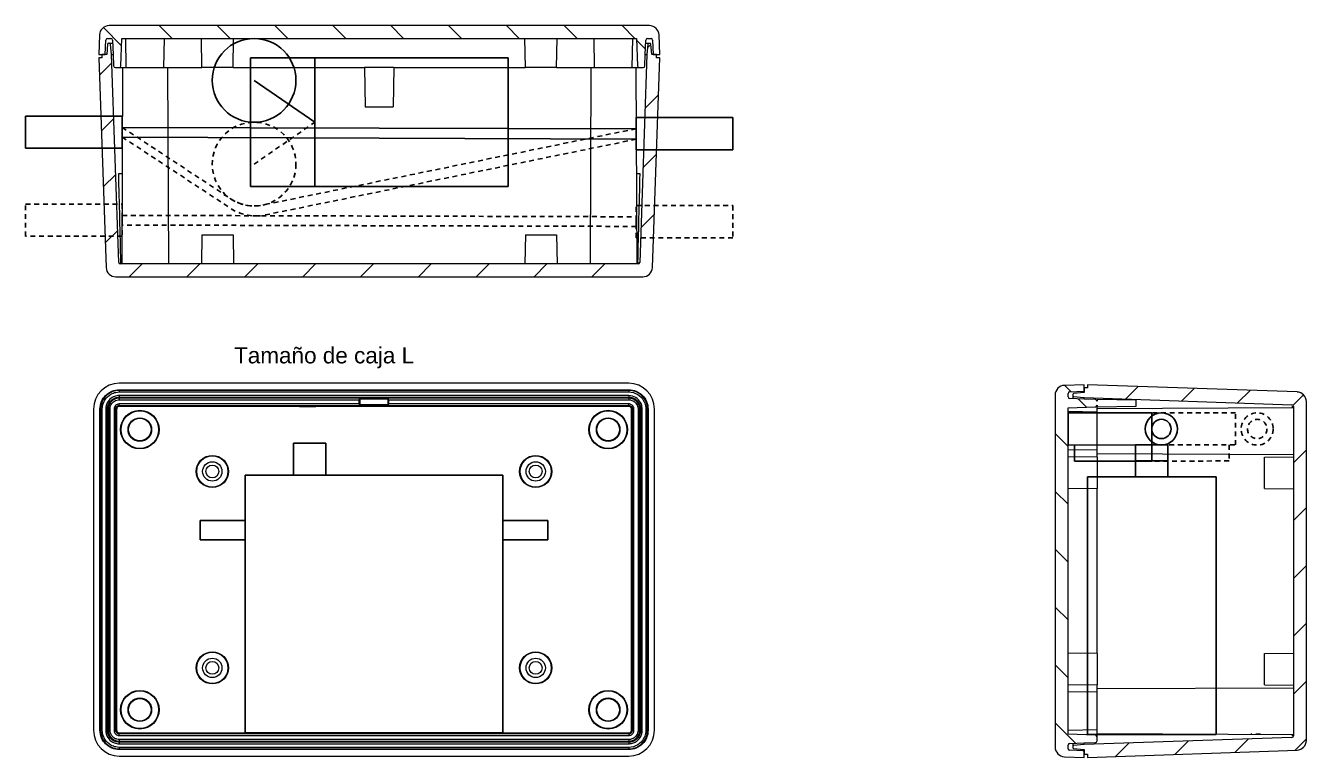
# Model space of a CAD drawing. Header units: millimetres. Extents: x -45 to 154, y -17 to 97.
import ezdxf

# ---------------------------------------------------------------- set-up
doc = ezdxf.new("R2010")
doc.units = ezdxf.units.MM
doc.linetypes.add('JIS_02_0.7', pattern=[1.35, 0.75, -0.6])
for name, color, linetype in [('Cable', 4, 'Continuous'), ('Funda', 2, 'Continuous'), ('Servo', 6, 'Continuous')]:
    doc.layers.add(name, color=color, linetype=linetype)
for name, color, linetype, lineweight in [('Hatch (ANSI)', 7, 'Continuous', 9), ('Visible (ANSI)', 7, 'Continuous', 9), ('Visible Narrow (ANSI)', 7, 'Continuous', 9)]:
    doc.layers.add(name, color=color, linetype=linetype, lineweight=lineweight)
doc.styles.get("Standard").update_dxf_attribs({"font": 'arial.ttf'})

msp = doc.modelspace()

# ---------------------------------------------------------------- hatches: boundary and pattern name
at = {"layer": 'Hatch (ANSI)'}
h = msp.add_hatch(dxfattribs=at)
h.set_pattern_fill('ANSI31', color=256, scale=50.8, angle=90.0002, style=0)
h.set_pattern_definition([(135.0002, (-96.9293, -153.6715), (-4.49011, -4.49014), [])])
edge = h.paths.add_edge_path()
edge.add_ellipse((51.79, 95.48), major_axis=(1.5, 0.05), ratio=1, start_angle=0, end_angle=88)
edge.add_line((51.79, 96.98), (-32.07, 96.98))
edge.add_ellipse((-32.07, 95.48), major_axis=(0, 1.5), ratio=1, start_angle=0, end_angle=88)
edge.add_line((-33.57, 95.54), (-33.68, 92.48))
edge.add_line((-33.68, 92.48), (-33.19, 92.48))
edge.add_line((-33.19, 92.48), (-32.68, 92.48))
edge.add_line((-32.68, 92.48), (-32.58, 94.74))
edge.add_ellipse((-32.33, 94.73), major_axis=(-0.25, 0.011), ratio=1, start_angle=272.5, end_angle=360, ccw=False)
edge.add_line((-32.33, 94.98), (-31.78, 94.98))
edge.add_ellipse((-31.78, 94.73), major_axis=(0, 0.25), ratio=1, start_angle=272.5, end_angle=360, ccw=False)
edge.add_line((-31.53, 94.74), (-31.43, 92.48))
edge.add_line((-31.43, 92.48), (-31.37, 90.72))
edge.add_ellipse((-31.12, 90.73), major_axis=(-0.25, -0.009), ratio=1, start_angle=0, end_angle=88)
edge.add_line((-31.12, 90.48), (-30.49, 90.48))
edge.add_ellipse((-30.49, 90.73), major_axis=(0, -0.25), ratio=1, start_angle=0, end_angle=88)
edge.add_line((-30.24, 90.72), (-30.09, 94.98))
edge.add_line((-30.09, 94.98), (49.81, 94.98))
edge.add_line((49.81, 94.98), (49.96, 90.72))
edge.add_ellipse((50.21, 90.73), major_axis=(-0.25, -0.009), ratio=1, start_angle=0, end_angle=88)
edge.add_line((50.21, 90.48), (50.84, 90.48))
edge.add_ellipse((50.84, 90.73), major_axis=(0, -0.25), ratio=1, start_angle=0, end_angle=88)
edge.add_line((51.09, 90.72), (51.15, 92.48))
edge.add_line((51.15, 92.48), (51.25, 94.74))
edge.add_ellipse((51.5, 94.73), major_axis=(-0.25, 0.011), ratio=1, start_angle=272.5, end_angle=360, ccw=False)
edge.add_line((51.5, 94.98), (52.05, 94.98))
edge.add_ellipse((52.05, 94.73), major_axis=(0, 0.25), ratio=1, start_angle=272.5, end_angle=360, ccw=False)
edge.add_line((52.3, 94.74), (52.4, 92.48))
edge.add_line((52.4, 92.48), (52.92, 92.48))
edge.add_line((52.92, 92.48), (53.4, 92.48))
edge.add_line((53.4, 92.48), (53.29, 95.54))
h = msp.add_hatch(dxfattribs=at)
h.set_pattern_fill('ANSI31', color=256, scale=50.8, style=0)
h.set_pattern_definition([(45, (-96.9293, -153.6715), (-4.49013, 4.49013), [])])
edge = h.paths.add_edge_path()
edge.add_line((52.92, 91.98), (52.92, 92.48))
edge.add_line((52.92, 92.48), (52.4, 92.48))
edge.add_line((52.4, 92.48), (52.16, 92.48))
edge.add_line((52.16, 92.48), (52.02, 94.12))
edge.add_ellipse((51.9, 94.11), major_axis=(0.125, 0.011), ratio=1, start_angle=0, end_angle=85)
edge.add_line((51.9, 94.23), (51.68, 94.23))
edge.add_ellipse((51.68, 94.11), major_axis=(0, 0.125), ratio=1, start_angle=0, end_angle=85)
edge.add_line((51.56, 94.12), (51.41, 92.48))
edge.add_line((51.41, 92.48), (50.29, 60.22))
edge.add_ellipse((50.04, 60.23), major_axis=(0.25, -0.009), ratio=1, start_angle=272, end_angle=360, ccw=False)
edge.add_line((50.04, 59.98), (-30.32, 59.98))
edge.add_ellipse((-30.32, 60.23), major_axis=(0, -0.25), ratio=1, start_angle=272, end_angle=360, ccw=False)
edge.add_line((-30.57, 60.22), (-31.69, 92.48))
edge.add_line((-31.69, 92.48), (-31.84, 94.12))
edge.add_ellipse((-31.96, 94.11), major_axis=(0.125, 0.011), ratio=1, start_angle=0, end_angle=85)
edge.add_line((-31.96, 94.23), (-32.18, 94.23))
edge.add_ellipse((-32.18, 94.11), major_axis=(0, 0.125), ratio=1, start_angle=0, end_angle=85)
edge.add_line((-32.3, 94.12), (-32.44, 92.48))
edge.add_line((-32.44, 92.48), (-32.68, 92.48))
edge.add_line((-32.68, 92.48), (-33.19, 92.48))
edge.add_line((-33.19, 92.48), (-33.19, 91.98))
edge.add_line((-33.19, 91.98), (-33.68, 91.98))
edge.add_line((-33.68, 91.98), (-32.54, 59.43))
edge.add_ellipse((-31.04, 59.48), major_axis=(-1.5, -0.05), ratio=1, start_angle=0, end_angle=88)
edge.add_line((-31.04, 57.98), (50.76, 57.98))
edge.add_ellipse((50.76, 59.48), major_axis=(0, -1.5), ratio=1, start_angle=0, end_angle=88)
edge.add_line((52.26, 59.43), (53.4, 91.98))
edge.add_line((53.4, 91.98), (52.92, 91.98))
h = msp.add_hatch(dxfattribs=at)
h.set_pattern_fill('ANSI31', color=256, scale=50.8, angle=90.0002, style=0)
h.set_pattern_definition([(135.0002, (-151.834, -328.382), (-4.49011, -4.490145), [])])
edge = h.paths.add_edge_path()
edge.add_ellipse((116.28, -15.04), major_axis=(-1.5, 0), ratio=1, start_angle=0, end_angle=88)
edge.add_line((116.23, -16.54), (119.28, -16.65))
edge.add_line((119.28, -16.65), (119.28, -16.17))
edge.add_line((119.28, -16.17), (119.28, -15.65))
edge.add_line((119.28, -15.65), (117.02, -15.55))
edge.add_ellipse((117.03, -15.3), major_axis=(-0.011, -0.25), ratio=1, start_angle=272.5, end_angle=360, ccw=False)
edge.add_line((116.78, -15.3), (116.78, -14.75))
edge.add_ellipse((117.03, -14.75), major_axis=(-0.25, 0), ratio=1, start_angle=272.5, end_angle=360, ccw=False)
edge.add_line((117.02, -14.5), (119.28, -14.4))
edge.add_line((119.28, -14.4), (121.04, -14.34))
edge.add_ellipse((121.03, -14.09), major_axis=(0.009, -0.25), ratio=1, start_angle=0, end_angle=88)
edge.add_line((121.28, -14.09), (121.28, -13.46))
edge.add_ellipse((121.03, -13.46), major_axis=(0.25, 0), ratio=1, start_angle=0, end_angle=88)
edge.add_line((121.04, -13.21), (116.78, -13.06))
edge.add_line((116.78, -13.06), (116.78, 37.64))
edge.add_line((116.78, 37.64), (121.04, 37.79))
edge.add_ellipse((121.03, 38.04), major_axis=(0.009, -0.25), ratio=1, start_angle=0, end_angle=88)
edge.add_line((121.28, 38.04), (121.28, 37.79))
edge.add_line((121.28, 37.79), (127.38, 37.89))
edge.add_line((127.38, 37.89), (127.38, 38.81))
edge.add_line((127.38, 38.81), (121.28, 38.91))
edge.add_line((121.28, 38.91), (121.28, 38.66))
edge.add_ellipse((121.03, 38.66), major_axis=(0.25, 0), ratio=1, start_angle=0, end_angle=88)
edge.add_line((121.04, 38.91), (119.28, 38.97))
edge.add_line((119.28, 38.97), (117.02, 39.07))
edge.add_ellipse((117.03, 39.32), major_axis=(-0.011, -0.25), ratio=1, start_angle=272.5, end_angle=360, ccw=False)
edge.add_line((116.78, 39.32), (116.78, 39.88))
edge.add_ellipse((117.03, 39.88), major_axis=(-0.25, 0), ratio=1, start_angle=272.5, end_angle=360, ccw=False)
edge.add_line((117.02, 40.13), (119.28, 40.22))
edge.add_line((119.28, 40.22), (119.28, 40.74))
edge.add_line((119.28, 40.74), (119.28, 41.22))
edge.add_line((119.28, 41.22), (116.23, 41.12))
edge.add_ellipse((116.28, 39.62), major_axis=(-0.05, 1.5), ratio=1, start_angle=0, end_angle=88)
edge.add_line((114.78, 39.62), (114.78, -15.04))
h = msp.add_hatch(dxfattribs=at)
h.set_pattern_fill('ANSI31', color=256, scale=50.8, style=0)
h.set_pattern_definition([(45, (-151.834, -328.382), (-4.49013, 4.49013), [])])
edge = h.paths.add_edge_path()
edge.add_line((119.78, -16.17), (119.78, -16.65))
edge.add_line((119.78, -16.65), (152.33, -15.51))
edge.add_ellipse((152.28, -14.01), major_axis=(0.05, -1.5), ratio=1, start_angle=0, end_angle=88)
edge.add_line((153.78, -14.01), (153.78, 38.59))
edge.add_ellipse((152.28, 38.59), major_axis=(1.5, 0), ratio=1, start_angle=0, end_angle=88)
edge.add_line((152.33, 40.09), (119.78, 41.22))
edge.add_line((119.78, 41.22), (119.78, 40.74))
edge.add_line((119.78, 40.74), (119.28, 40.74))
edge.add_line((119.28, 40.74), (119.28, 40.22))
edge.add_line((119.28, 40.22), (119.28, 39.99))
edge.add_line((119.28, 39.99), (117.65, 39.85))
edge.add_ellipse((117.66, 39.72), major_axis=(-0.011, 0.125), ratio=1, start_angle=0, end_angle=85)
edge.add_line((117.53, 39.72), (117.53, 39.51))
edge.add_ellipse((117.66, 39.51), major_axis=(-0.125, 0), ratio=1, start_angle=0, end_angle=85)
edge.add_line((117.65, 39.38), (119.28, 39.24))
edge.add_line((119.28, 39.24), (151.54, 38.11))
edge.add_ellipse((151.53, 37.86), major_axis=(0.009, 0.25), ratio=1, start_angle=272, end_angle=360, ccw=False)
edge.add_line((151.78, 37.86), (151.78, -13.29))
edge.add_ellipse((151.53, -13.29), major_axis=(0.25, 0), ratio=1, start_angle=272, end_angle=360, ccw=False)
edge.add_line((151.54, -13.54), (119.28, -14.67))
edge.add_line((119.28, -14.67), (117.65, -14.81))
edge.add_ellipse((117.66, -14.93), major_axis=(-0.011, 0.125), ratio=1, start_angle=0, end_angle=85)
edge.add_line((117.53, -14.93), (117.53, -15.15))
edge.add_ellipse((117.66, -15.15), major_axis=(-0.125, 0), ratio=1, start_angle=0, end_angle=85)
edge.add_line((117.65, -15.27), (119.28, -15.42))
edge.add_line((119.28, -15.42), (119.28, -15.65))
edge.add_line((119.28, -15.65), (119.28, -16.17))
edge.add_line((119.28, -16.17), (119.78, -16.17))

# ---------------------------------------------------------------- linework, layer by layer
for p, q in [((0, 37.85), (-2.5, 37.85)), ((-2.5, -12.85), (0, -12.85))]:
    msp.add_line(p, q)
at = {"layer": 'Cable'}
for p, q in [((-30.03, 81.18), (49.75, 80.97)), ((-30.03, 79.68), (-30.03, 81.18)), ((49.76, 79.34), (-30.03, 79.68)), ((49.75, 80.97), (49.76, 79.34)), ((-30.03, 67.52), (-30.04, 66.02)), ((49.76, 67.3), (49.76, 65.8))]:
    msp.add_line(p, q, dxfattribs=at)
at = {"layer": 'Cable', "linetype": 'JIS_02_0.7'}
for p, q in [((-30.03, 81.18), (-13.15, 70.06)), ((-30.03, 79.68), (-13.15, 68.56)), ((49.75, 80.97), (-8.27, 69.11)), ((49.75, 79.34), (-8.28, 67.49)), ((-30.03, 67.52), (49.76, 67.3)), ((49.76, 65.8), (-30.03, 66.02)), ((146.68, -13.03), (145.18, -13.03))]:
    msp.add_line(p, q, dxfattribs=at)
at = {"layer": 'Cable'}
msp.add_circle((131.28, 34.35), 1.5, dxfattribs=at)
at = {"layer": 'Cable', "linetype": 'JIS_02_0.7'}
msp.add_circle((146.15, 34.35), 1.5, dxfattribs=at)
for centre, radius, start, end in [((-9.57, 75.48), 6.5, 236.6083, 281.5445), ((-9.22, 74.85), 7.42, 238.019, 277.2766)]:
    msp.add_arc(centre, radius, start, end, dxfattribs=at)
at = {"layer": 'Funda'}
for p, q in [((-45.03, 77.93), (-45.03, 82.93)), ((-45.03, 82.93), (-30.03, 82.93)), ((-30.03, 82.93), (-30.03, 77.93)), ((49.76, 77.7), (49.76, 82.7)), ((49.76, 82.7), (64.76, 82.7)), ((64.76, 82.7), (64.76, 77.7)), ((-30.03, 77.93), (-45.03, 77.93)), ((64.76, 77.7), (49.76, 77.7))]:
    msp.add_line(p, q, dxfattribs=at)
at = {"layer": 'Funda', "linetype": 'JIS_02_0.7'}
for p, q in [((-45.03, 64.27), (-45.03, 69.27)), ((-45.03, 69.27), (-30.03, 69.27)), ((-30.03, 69.27), (-30.03, 64.27)), ((49.76, 64.04), (49.76, 69.04)), ((49.76, 69.04), (64.76, 69.04)), ((64.76, 69.04), (64.76, 64.04)), ((-30.03, 64.27), (-45.03, 64.27)), ((64.76, 64.04), (49.76, 64.04))]:
    msp.add_line(p, q, dxfattribs=at)
at = {"layer": 'Funda'}
msp.add_circle((131.28, 34.35), 2.5, dxfattribs=at)
at = {"layer": 'Funda', "linetype": 'JIS_02_0.7'}
msp.add_circle((146.15, 34.35), 2.5, dxfattribs=at)
at = {"layer": 'Servo'}
for p, q in [((-10.14, 71.98), (-10.14, 91.98)), ((-10.14, 91.98), (29.86, 91.98)), ((-0.14, 91.98), (-0.14, 71.98)), ((29.86, 91.98), (29.86, 71.98)), ((-9.57, 88.48), (-0.14, 81.98)), ((9.86, 71.98), (-10.14, 71.98)), ((29.86, 71.98), (9.86, 71.98)), ((116.78, 31.85), (116.78, 36.85)), ((116.78, 36.85), (129.78, 36.85)), ((129.78, 36.85), (129.79, 31.86)), ((129.78, 36.85), (129.79, 31.86)), ((-0.95, 32.15), (-3.45, 32.15)), ((-3.45, 32.15), (-3.45, 27.15)), ((-0.95, 32.15), (1.55, 32.15)), ((1.55, 32.15), (1.55, 27.15)), ((129.79, 31.9), (116.78, 31.85)), ((117.78, 31.85), (117.78, 29.36)), ((132.28, 31.9), (127.28, 31.9)), ((127.28, 31.9), (127.28, 26.9)), ((129.78, 29.4), (129.78, 31.9)), ((129.79, 29.4), (129.79, 31.9)), ((132.28, 31.9), (132.28, 26.9)), ((117.78, 29.36), (129.78, 29.36)), ((127.28, 29.4), (129.78, 29.4)), ((132.29, 29.4), (129.79, 29.4)), ((-10.95, 27.15), (29.05, 27.15)), ((-10.95, 17.15), (-10.95, 27.15)), ((29.05, 17.15), (29.05, 27.15)), ((119.78, 26.9), (119.78, -13.1)), ((119.78, 26.9), (139.78, 26.9)), ((139.78, -13.1), (139.78, 26.9)), ((-17.95, 17.15), (-17.95, 20.15)), ((-17.95, 20.15), (-10.95, 20.15)), ((36.05, 20.15), (29.05, 20.15)), ((36.05, 17.15), (36.05, 20.15)), ((-10.95, 17.15), (-17.95, 17.15)), ((-10.95, -12.85), (-10.95, 17.15)), ((29.05, -12.85), (29.05, 17.15)), ((29.05, 17.15), (36.05, 17.15)), ((-10.95, -12.85), (29.05, -12.85)), ((119.78, -13.1), (139.78, -13.1))]:
    msp.add_line(p, q, dxfattribs=at)
at = {"layer": 'Servo', "linetype": 'JIS_02_0.7'}
for p, q in [((-9.57, 75.48), (-0.14, 81.98)), ((142.78, 36.87), (129.78, 36.85)), ((142.79, 31.87), (142.78, 36.87)), ((129.79, 31.9), (142.79, 31.87)), ((141.79, 31.87), (141.79, 29.38)), ((141.79, 29.38), (129.79, 29.36))]:
    msp.add_line(p, q, dxfattribs=at)
at = {"layer": 'Servo'}
msp.add_circle((-9.57, 88.48), 6.5, dxfattribs=at)
at = {"layer": 'Servo', "linetype": 'JIS_02_0.7'}
msp.add_circle((-9.57, 75.48), 6.5, dxfattribs=at)
at = {"layer": 'Visible (ANSI)'}
for p, q in [((-33.57, 95.54), (-33.68, 92.48)), ((51.79, 96.98), (-32.07, 96.98)), ((53.4, 92.48), (53.29, 95.54)), ((-32.68, 92.48), (-32.58, 94.74)), ((-32.3, 94.12), (-32.44, 92.48)), ((-32.33, 94.98), (-31.78, 94.98)), ((-31.96, 94.23), (-32.18, 94.23)), ((-31.69, 92.48), (-31.84, 94.12)), ((-31.53, 94.74), (-31.43, 92.48)), ((-30.24, 90.72), (-30.09, 94.98)), ((-30.09, 94.98), (49.81, 94.98)), ((-29.41, 90.48), (-29.49, 94.98)), ((-23.57, 90.48), (-23.49, 94.98)), ((-17.66, 90.48), (-17.74, 94.98)), ((-12.82, 90.48), (-12.74, 94.98)), ((32.54, 90.48), (32.46, 94.98)), ((37.38, 90.48), (37.46, 94.98)), ((43.29, 90.48), (43.21, 94.98)), ((49.13, 90.48), (49.21, 94.98)), ((49.81, 94.98), (49.96, 90.72)), ((51.15, 92.48), (51.25, 94.74)), ((51.56, 94.12), (51.41, 92.48)), ((51.5, 94.98), (52.05, 94.98)), ((51.9, 94.23), (51.68, 94.23)), ((52.16, 92.48), (52.02, 94.12)), ((52.3, 94.74), (52.4, 92.48)), ((-33.68, 92.48), (-32.68, 92.48)), ((-33.19, 91.98), (-33.68, 91.98)), ((-33.68, 91.98), (-32.54, 59.43)), ((-32.44, 92.48), (-33.19, 92.48)), ((-33.19, 92.48), (-33.19, 91.98)), ((-30.57, 60.22), (-31.69, 92.48)), ((-31.69, 92.48), (-31.43, 92.48)), ((-31.43, 92.48), (-31.37, 90.72)), ((51.41, 92.48), (50.29, 60.22)), ((51.09, 90.72), (51.15, 92.48)), ((51.15, 92.48), (51.41, 92.48)), ((52.92, 92.48), (52.16, 92.48)), ((52.26, 59.43), (53.4, 91.98)), ((52.4, 92.48), (53.4, 92.48)), ((52.92, 91.98), (52.92, 92.48)), ((53.4, 91.98), (52.92, 91.98)), ((-31.12, 90.48), (-30.49, 90.48)), ((-29.99, 90.48), (-30.12, 59.98)), ((-29.99, 90.48), (-22.99, 90.48)), ((-22.99, 90.48), (-22.86, 59.98)), ((-22.99, 90.48), (-17.66, 90.48)), ((-12.82, 90.48), (-17.66, 90.48)), ((-12.82, 90.48), (7.59, 90.48)), ((12.14, 90.48), (7.59, 90.48)), ((7.59, 90.48), (7.69, 84.38)), ((12.14, 90.48), (12.03, 84.38)), ((12.14, 90.48), (32.54, 90.48)), ((37.38, 90.48), (32.54, 90.48)), ((37.38, 90.48), (42.71, 90.48)), ((42.71, 90.48), (42.58, 59.98)), ((42.71, 90.48), (49.71, 90.48)), ((49.71, 90.48), (49.84, 59.98)), ((50.21, 90.48), (50.84, 90.48)), ((7.69, 84.38), (12.03, 84.38)), ((-30.06, 73.98), (-30.63, 73.98)), ((50.35, 73.98), (49.78, 73.98)), ((-17.66, 64.48), (-17.74, 59.98)), ((-17.66, 64.48), (-12.82, 64.48)), ((-12.82, 64.48), (-12.74, 59.98)), ((32.54, 64.48), (32.46, 59.98)), ((32.54, 64.48), (37.38, 64.48)), ((37.38, 64.48), (37.46, 59.98)), ((50.04, 59.98), (-30.32, 59.98)), ((-31.04, 57.98), (50.76, 57.98)), ((48.59, 41.44), (-30.49, 41.44)), ((-30.49, 40.44), (48.59, 40.44)), ((119.28, 41.22), (116.23, 41.12)), ((116.78, 39.32), (116.78, 39.88)), ((117.02, 40.13), (119.28, 40.22)), ((119.28, 39.99), (117.65, 39.85)), ((119.28, 40.22), (119.28, 41.22)), ((119.78, 40.74), (119.28, 40.74)), ((119.28, 40.74), (119.28, 39.99)), ((152.33, 40.09), (119.78, 41.22)), ((119.78, 41.22), (119.78, 40.74)), ((48.59, 37.85), (-30.49, 37.85)), ((6.77, 39.13), (6.77, 38.88)), ((11.32, 39.13), (6.77, 39.13)), ((6.77, 39.13), (6.88, 39.02)), ((6.77, 38.25), (6.77, 38.88)), ((6.77, 38.25), (6.77, 38)), ((6.77, 38), (6.88, 38.11)), ((6.77, 38), (11.32, 38)), ((6.88, 38.11), (6.88, 39.02)), ((6.88, 39.02), (11.22, 39.02)), ((11.22, 38.11), (6.88, 38.11)), ((11.32, 39.13), (11.22, 39.02)), ((11.22, 39.02), (11.22, 38.11)), ((11.32, 38), (11.22, 38.11)), ((11.32, 38.88), (11.32, 39.13)), ((11.32, 38.88), (11.32, 38.25)), ((11.32, 38), (11.32, 38.25)), ((114.78, 39.62), (114.78, -15.04)), ((116.78, 37.64), (121.04, 37.79)), ((119.28, 38.97), (117.02, 39.07)), ((117.53, 39.72), (117.53, 39.51)), ((117.65, 39.38), (119.28, 39.24)), ((119.28, 39.24), (151.54, 38.11)), ((119.28, 38.97), (119.28, 39.24)), ((121.04, 38.91), (119.28, 38.97)), ((127.38, 38.81), (121.28, 38.91)), ((121.28, 38.91), (121.28, 38.66)), ((121.28, 38.04), (121.28, 37.79)), ((121.28, 37.79), (127.38, 37.89)), ((127.38, 37.89), (127.38, 38.81)), ((151.78, 37.86), (151.78, -13.29)), ((153.78, -14.01), (153.78, 38.59)), ((-34.49, 37.44), (-34.49, -12.44)), ((-33.49, -12.44), (-33.49, 37.44)), ((-30.9, 37.44), (-30.9, -12.44)), ((49, -12.44), (49, 37.44)), ((51.59, 37.44), (51.59, -12.44)), ((52.59, -12.44), (52.59, 37.44)), ((116.78, -13.06), (116.78, 37.64)), ((121.28, 36.96), (116.78, 37.04)), ((121.28, 37.54), (151.78, 37.67)), ((121.28, 30.54), (121.28, 37.54)), ((121.28, 31.12), (116.78, 31.04)), ((121.28, 29.96), (116.78, 30.04)), ((121.28, 30.54), (151.78, 30.4)), ((121.28, 29.96), (121.28, 30.54)), ((121.28, 29.96), (121.28, 25.12)), ((147.28, 29.96), (151.78, 30.04)), ((147.28, 25.12), (147.28, 29.96)), ((121.28, 25.12), (116.78, 25.04)), ((121.28, -0.54), (121.28, 25.12)), ((147.28, 25.12), (151.78, 25.04)), ((121.28, -0.54), (116.78, -0.46)), ((121.28, -0.54), (121.28, -5.38)), ((147.28, -0.54), (151.78, -0.46)), ((147.28, -5.38), (147.28, -0.54)), ((121.28, -5.38), (116.78, -5.46)), ((121.28, -5.96), (121.28, -5.38)), ((121.28, -5.96), (151.78, -5.83)), ((121.28, -12.96), (121.28, -5.96)), ((147.28, -5.38), (151.78, -5.46)), ((121.28, -6.54), (116.78, -6.46)), ((-30.49, -12.85), (48.59, -12.85)), ((121.28, -12.38), (116.78, -12.46)), ((121.04, -13.21), (116.78, -13.06)), ((151.54, -13.54), (119.28, -14.67)), ((121.28, -12.96), (151.78, -13.1)), ((121.28, -14.09), (121.28, -13.46)), ((48.59, -15.44), (-30.49, -15.44)), ((116.78, -15.3), (116.78, -14.75)), ((117.02, -14.5), (119.28, -14.4)), ((119.28, -15.65), (117.02, -15.55)), ((117.53, -14.93), (117.53, -15.15)), ((119.28, -14.67), (117.65, -14.81)), ((117.65, -15.27), (119.28, -15.42)), ((119.28, -14.4), (121.04, -14.34)), ((119.28, -14.67), (119.28, -14.4)), ((119.28, -15.42), (119.28, -16.17)), ((119.28, -16.65), (119.28, -15.65)), ((119.78, -16.65), (152.33, -15.51)), ((-30.49, -16.44), (48.59, -16.44)), ((116.23, -16.54), (119.28, -16.65)), ((119.28, -16.17), (119.78, -16.17)), ((119.78, -16.17), (119.78, -16.65))]:
    msp.add_line(p, q, dxfattribs=at)
for centre, radius in [((-27.3, 34.25), 3), ((-27.3, 34.25), 2.92), ((-27.3, 34.25), 1.83), ((-27.3, 34.25), 1.75), ((45.4, 34.25), 3), ((45.4, 34.25), 2.92), ((45.4, 34.25), 1.83), ((45.4, 34.25), 1.75), ((-16.05, 27.75), 2.5), ((-16.05, 27.75), 2.42), ((34.15, 27.75), 2.5), ((34.15, 27.75), 2.42), ((-16.05, 27.75), 1.5), ((-16.05, 27.75), 1), ((34.15, 27.75), 1.5), ((34.15, 27.75), 1), ((-16.05, -2.75), 2.5), ((-16.05, -2.75), 2.42), ((-16.05, -2.75), 1.5), ((-16.05, -2.75), 1), ((34.15, -2.75), 2.5), ((34.15, -2.75), 2.42), ((34.15, -2.75), 1.5), ((34.15, -2.75), 1), ((-27.3, -9.25), 3), ((-27.3, -9.25), 2.92), ((-27.3, -9.25), 1.83), ((-27.3, -9.25), 1.75), ((45.4, -9.25), 3), ((45.4, -9.25), 2.92), ((45.4, -9.25), 1.83), ((45.4, -9.25), 1.75)]:
    msp.add_circle(centre, radius, dxfattribs=at)
for centre, radius, start, end in [((-32.07, 95.48), 1.5, 90, 178), ((51.79, 95.48), 1.5, 2, 90), ((-32.33, 94.73), 0.25, 90, 177.5), ((-32.18, 94.11), 0.125, 90, 175), ((-31.96, 94.11), 0.125, 5, 90), ((-31.78, 94.73), 0.25, 2.5, 90), ((51.5, 94.73), 0.25, 90, 177.5), ((51.68, 94.11), 0.125, 90, 175), ((51.9, 94.11), 0.125, 5, 90), ((52.05, 94.73), 0.25, 2.5, 90), ((-31.12, 90.73), 0.25, 182, 270), ((-30.49, 90.73), 0.25, 270, 358), ((50.21, 90.73), 0.25, 182, 270), ((50.84, 90.73), 0.25, 270, 358), ((-30.32, 60.23), 0.25, 182, 270), ((50.04, 60.23), 0.25, 270, 358), ((-31.04, 59.48), 1.5, 182, 270), ((50.76, 59.48), 1.5, 270, 358), ((116.28, 39.62), 1.5, 92, 180), ((117.03, 39.88), 0.25, 92.5, 180), ((117.66, 39.72), 0.125, 95, 180), ((152.28, 38.59), 1.5, 0, 88), ((117.03, 39.32), 0.25, 180, 267.5), ((117.66, 39.51), 0.125, 180, 265), ((121.03, 38.66), 0.25, 0, 88), ((121.03, 38.04), 0.25, 272, 0), ((151.53, 37.86), 0.25, 0, 88), ((121.03, -13.46), 0.25, 0, 88), ((151.53, -13.29), 0.25, 272, 0), ((116.28, -15.04), 1.5, 180, 268), ((117.03, -14.75), 0.25, 92.5, 180), ((117.03, -15.3), 0.25, 180, 267.5), ((117.66, -14.93), 0.125, 95, 180), ((117.66, -15.15), 0.125, 180, 265), ((121.03, -14.09), 0.25, 272, 0), ((152.28, -14.01), 1.5, 272, 0)]:
    msp.add_arc(centre, radius, start, end, dxfattribs=at)
for centre, major_axis, ratio, start_param, end_param in [((-29.56, 88.63), (-2.59, 114.58), 0.012351, 1.698683, 1.821053), ((49.28, 88.63), (2.59, 114.58), 0.012351, 4.462133, 4.584503), ((-30.49, 37.44), (-2.83, 2.83), 0.998783, 5.498396, 7.067974), ((48.58, 37.44), (2.83, 2.83), 0.998783, 5.498396, 7.067974), ((-30.49, -12.44), (-2.83, -2.83), 0.998783, 5.498396, 7.067974), ((48.58, -12.44), (2.83, -2.83), 0.998783, 5.498396, 7.067974)]:
    msp.add_ellipse(centre, major_axis=major_axis, ratio=ratio, start_param=start_param, end_param=end_param, dxfattribs=at)
for points, knots in [([(-31.5, 94.23), (-31.56, 94.23), (-31.62, 94.23), (-31.79, 94.23), (-31.87, 94.23), (-31.95, 94.23), (-31.96, 94.23), (-31.96, 94.23)], [0.208626, 0.208626, 0.208626, 0.208626, 0.2390867, 0.2390867, 0.3099272, 0.3099272, 0.3542025, 0.3542025, 0.3542025, 0.3542025]), ([(51.68, 94.23), (51.68, 94.23), (51.67, 94.23), (51.59, 94.23), (51.51, 94.23), (51.34, 94.23), (51.29, 94.23), (51.22, 94.23)], [0, 0, 0, 0, 0.0442753, 0.0442753, 0.1151158, 0.1151158, 0.1455766, 0.1455766, 0.1455766, 0.1455766]), ([(-30.49, 90.48), (-30.49, 90.48), (-30.49, 90.48), (-30.49, 90.48), (-30.49, 90.48), (-30.48, 90.48), (-30.44, 90.48), (-30.41, 90.48), (-30.35, 90.48), (-30.33, 90.48), (-30.29, 90.48), (-30.27, 90.48), (-30.21, 90.48), (-30.17, 90.48), (-30.08, 90.48), (-30.04, 90.48), (-29.99, 90.48)], [-0.00000313, -0.00000313, -0.00000313, -0.00000313, 0, 0, 0, 0.02239353, 0.02239353, 0.04257925, 0.04257925, 0.05519533, 0.05519533, 0.06308037, 0.06308037, 0.07885046, 0.07885046, 0.09448321, 0.09448321, 0.09448321, 0.09448321]), ([(49.71, 90.48), (49.75, 90.48), (49.79, 90.48), (49.94, 90.48), (50.04, 90.48), (50.15, 90.48), (50.18, 90.48), (50.2, 90.48), (50.21, 90.48), (50.21, 90.48)], [0.03164288, 0.03164288, 0.03164288, 0.03164288, 0.04478706, 0.04478706, 0.0851585, 0.0851585, 0.11039065, 0.11039065, 0.12616074, 0.12616074, 0.12616074, 0.12616074]), ([(-30.12, 59.98), (-30.14, 59.99), (-30.16, 59.99), (-30.2, 60.01), (-30.22, 60.03), (-30.25, 60.07), (-30.26, 60.1), (-30.28, 60.16), (-30.29, 60.19), (-30.29, 60.22)], [-0.03670248, -0.03670248, -0.03670248, -0.03670248, -0.02927048, -0.02927048, -0.01920881, -0.01920881, -0.00950064, -0.00950064, 0, 0, 0, 0]), ([(50.01, 60.22), (50.01, 60.19), (50, 60.16), (49.99, 60.11), (49.97, 60.08), (49.94, 60.04), (49.92, 60.02), (49.88, 59.99), (49.86, 59.99), (49.84, 59.98)], [-0.03904626, -0.03904626, -0.03904626, -0.03904626, -0.03001258, -0.03001258, -0.02089807, -0.02089807, -0.01059339, -0.01059339, -0.00228334, -0.00228334, -0.00228334, -0.00228334]), ([(-30.49, 37.85), (-30.53, 37.85), (-30.63, 37.84), (-30.74, 37.77), (-30.82, 37.69), (-30.89, 37.58), (-30.9, 37.48), (-30.9, 37.44)], [-7.067831, -7.067831, -7.067831, -7.067831, -6.783905, -6.283185, -6.283185, -5.782466, -5.498563, -5.498563, -5.498563, -5.498563]), ([(49, 37.44), (49, 37.48), (48.99, 37.58), (48.92, 37.69), (48.84, 37.77), (48.73, 37.84), (48.63, 37.85), (48.59, 37.85)], [-7.067831, -7.067831, -7.067831, -7.067831, -6.783905, -6.283185, -6.283185, -5.782466, -5.498563, -5.498563, -5.498563, -5.498563]), ([(117.53, 39.51), (117.53, 39.51), (117.53, 39.39), (117.53, 39.13), (117.53, 39.09), (117.53, 39.05)], [0, 0, 0, 0, 0.1257419, 0.1257419, 0.1460059, 0.1460059, 0.1460059, 0.1460059]), ([(121.28, 37.54), (121.28, 37.57), (121.28, 37.6), (121.28, 37.67), (121.28, 37.71), (121.28, 37.76), (121.28, 37.77), (121.28, 37.79)], [0.03164288, 0.03164288, 0.03164288, 0.03164288, 0.04257925, 0.04257925, 0.05519533, 0.05519533, 0.06123301, 0.06123301, 0.06123301, 0.06123301]), ([(151.54, 37.84), (151.57, 37.83), (151.6, 37.83), (151.66, 37.81), (151.68, 37.8), (151.73, 37.77), (151.75, 37.75), (151.77, 37.71), (151.78, 37.69), (151.78, 37.67)], [-0.03904626, -0.03904626, -0.03904626, -0.03904626, -0.03001258, -0.03001258, -0.02089807, -0.02089807, -0.01059339, -0.01059339, -0.00228334, -0.00228334, -0.00228334, -0.00228334]), ([(-30.9, -12.44), (-30.9, -12.48), (-30.89, -12.58), (-30.82, -12.69), (-30.74, -12.77), (-30.63, -12.84), (-30.53, -12.85), (-30.49, -12.85)], [-7.067831, -7.067831, -7.067831, -7.067831, -6.783905, -6.283185, -6.283185, -5.782466, -5.498563, -5.498563, -5.498563, -5.498563]), ([(48.59, -12.85), (48.63, -12.85), (48.73, -12.84), (48.84, -12.77), (48.92, -12.69), (48.99, -12.58), (49, -12.48), (49, -12.44)], [-7.067831, -7.067831, -7.067831, -7.067831, -6.783905, -6.283185, -6.283185, -5.782466, -5.498563, -5.498563, -5.498563, -5.498563]), ([(121.28, -13.46), (121.28, -13.46), (121.28, -13.46), (121.28, -13.46), (121.28, -13.46), (121.28, -13.45), (121.28, -13.41), (121.28, -13.38), (121.28, -13.33), (121.28, -13.3), (121.28, -13.26), (121.28, -13.24), (121.28, -13.19), (121.28, -13.15), (121.28, -13.06), (121.28, -13.01), (121.28, -12.96)], [-0.00000313, -0.00000313, -0.00000313, -0.00000313, 0, 0, 0, 0.02239353, 0.02239353, 0.04257925, 0.04257925, 0.05519533, 0.05519533, 0.06308037, 0.06308037, 0.07885046, 0.07885046, 0.09448321, 0.09448321, 0.09448321, 0.09448321]), ([(151.78, -13.1), (151.78, -13.11), (151.77, -13.13), (151.75, -13.17), (151.74, -13.19), (151.69, -13.22), (151.66, -13.24), (151.61, -13.25), (151.58, -13.26), (151.54, -13.26)], [-0.03670248, -0.03670248, -0.03670248, -0.03670248, -0.02927048, -0.02927048, -0.01920881, -0.01920881, -0.00950064, -0.00950064, 0, 0, 0, 0]), ([(117.53, -14.48), (117.53, -14.53), (117.53, -14.58), (117.53, -14.72), (117.53, -14.8), (117.53, -14.9), (117.53, -14.93), (117.53, -14.93)], [0.2081967, 0.2081967, 0.2081967, 0.2081967, 0.2346592, 0.2346592, 0.2913316, 0.2913316, 0.3542025, 0.3542025, 0.3542025, 0.3542025])]:
    msp.add_open_spline(points, degree=3, knots=knots, dxfattribs=at)
for points in [[(-33.49, 37.44), (-33.49, 38.23), (-32.84, 39.79), (-31.28, 40.44), (-30.49, 40.44)], [(48.59, 40.44), (49.38, 40.44), (50.94, 39.79), (51.59, 38.23), (51.59, 37.44)], [(-30.49, -15.44), (-31.28, -15.44), (-32.84, -14.79), (-33.49, -13.23), (-33.49, -12.44)], [(51.59, -12.44), (51.59, -13.23), (50.94, -14.79), (49.38, -15.44), (48.59, -15.44)]]:
    msp.add_open_spline(points, degree=3, dxfattribs=at)
at = {"layer": 'Visible Narrow (ANSI)'}
for p, q in [((-30.49, 40.34), (-30.49, 40.09)), ((48.59, 40.34), (-30.49, 40.34)), ((-30.49, 40.09), (48.59, 40.09)), ((48.59, 40.44), (48.59, 40.34)), ((48.59, 40.34), (48.59, 40.09)), ((-30.49, 39.54), (-30.49, 39.29)), ((48.59, 39.54), (-30.49, 39.54)), ((-30.49, 39.29), (48.59, 39.29)), ((-30.49, 39.19), (-30.49, 39.13)), ((48.59, 39.19), (-30.49, 39.19)), ((-30.49, 39.13), (-30.49, 38.88)), ((6.77, 39.13), (-30.49, 39.13)), ((-30.49, 38.88), (6.77, 38.88)), ((6.77, 38.25), (-30.49, 38.25)), ((-30.49, 38), (6.77, 38)), ((-30.49, 37.94), (-30.49, 38)), ((48.59, 39.13), (11.32, 39.13)), ((11.32, 38.88), (48.59, 38.88)), ((48.59, 38.25), (11.32, 38.25)), ((11.32, 38), (48.59, 38)), ((48.59, 39.54), (48.59, 39.29)), ((48.59, 39.19), (48.59, 39.29)), ((48.59, 39.13), (48.59, 38.88)), ((48.59, 38), (48.59, 38.25)), ((48.59, 37.94), (48.59, 37.85)), ((-33.49, 37.44), (-33.39, 37.44)), ((-33.39, 37.44), (-33.14, 37.44)), ((-33.39, 37.44), (-33.39, -12.44)), ((-33.14, -12.44), (-33.14, 37.44)), ((-32.34, 37.44), (-32.59, 37.44)), ((-32.59, 37.44), (-32.59, -12.44)), ((-32.34, -12.44), (-32.34, 37.44)), ((-32.24, 37.44), (-32.34, 37.44)), ((-32.24, 37.44), (-32.24, -12.44)), ((-32.18, 37.44), (-31.93, 37.44)), ((-32.18, 37.44), (-32.18, -12.44)), ((-31.93, -12.44), (-31.93, 37.44)), ((-31.3, 37.44), (-31.3, -12.44)), ((-31.3, 37.44), (-31.05, 37.44)), ((-31.05, -12.44), (-31.05, 37.44)), ((-30.99, 37.44), (-30.9, 37.44)), ((49.09, 37.44), (49.15, 37.44)), ((49.15, 37.44), (49.15, -12.44)), ((49.4, -12.44), (49.4, 37.44)), ((50.03, 37.44), (50.03, -12.44)), ((50.03, 37.44), (50.28, 37.44)), ((50.28, -12.44), (50.28, 37.44)), ((50.34, 37.44), (50.28, 37.44)), ((50.34, -12.44), (50.34, 37.44)), ((50.69, 37.44), (50.44, 37.44)), ((50.44, 37.44), (50.44, -12.44)), ((50.69, -12.44), (50.69, 37.44)), ((51.24, 37.44), (51.24, -12.44)), ((51.49, 37.44), (51.24, 37.44)), ((51.49, -12.44), (51.49, 37.44)), ((-33.14, -12.44), (-33.39, -12.44)), ((-32.34, -12.44), (-32.59, -12.44)), ((-32.24, -12.44), (-32.18, -12.44)), ((-32.18, -12.44), (-31.93, -12.44)), ((-30.99, -12.44), (-31.05, -12.44)), ((-30.49, -12.94), (-30.49, -12.85)), ((-30.49, -13.25), (-30.49, -13)), ((48.59, -13), (-30.49, -13)), ((-30.49, -13.25), (48.59, -13.25)), ((48.59, -13.88), (-30.49, -13.88)), ((-30.49, -13.88), (-30.49, -14.13)), ((48.59, -12.94), (48.59, -13)), ((48.59, -13.88), (48.59, -14.13)), ((49.09, -12.44), (49, -12.44)), ((49.15, -12.44), (49.4, -12.44)), ((50.03, -12.44), (50.28, -12.44)), ((50.34, -12.44), (50.44, -12.44)), ((50.69, -12.44), (50.44, -12.44)), ((51.24, -12.44), (51.49, -12.44)), ((51.59, -12.44), (51.49, -12.44)), ((-30.49, -14.13), (48.59, -14.13)), ((-30.49, -14.19), (48.59, -14.19)), ((-30.49, -14.19), (-30.49, -14.29)), ((-30.49, -14.29), (-30.49, -14.54)), ((48.59, -14.29), (-30.49, -14.29)), ((-30.49, -14.54), (48.59, -14.54)), ((48.59, -15.09), (-30.49, -15.09)), ((-30.49, -15.09), (-30.49, -15.34)), ((-30.49, -15.34), (48.59, -15.34)), ((-30.49, -15.44), (-30.49, -15.34)), ((48.59, -14.19), (48.59, -14.13)), ((48.59, -14.29), (48.59, -14.54)), ((48.59, -15.09), (48.59, -15.34))]:
    msp.add_line(p, q, dxfattribs=at)
for points, knots in [([(-30.49, 40.34), (-30.68, 40.34), (-30.87, 40.32), (-31.36, 40.22), (-31.64, 40.12), (-32.33, 39.73), (-32.69, 39.39), (-33.24, 38.51), (-33.39, 37.98), (-33.39, 37.44)], [0, 0, 0, 0, 0.0517523, 0.0517523, 0.134556, 0.134556, 0.267042, 0.267042, 0.4140186, 0.4140186, 0.4140186, 0.4140186]), ([(-33.14, 37.44), (-33.14, 37.93), (-33, 38.42), (-32.5, 39.22), (-32.17, 39.53), (-31.54, 39.89), (-31.28, 39.98), (-30.84, 40.07), (-30.66, 40.09), (-30.49, 40.09)], [-0.4140186, -0.4140186, -0.4140186, -0.4140186, -0.267042, -0.267042, -0.134556, -0.134556, -0.0517523, -0.0517523, 0, 0, 0, 0]), ([(51.49, 37.44), (51.49, 37.63), (51.47, 37.82), (51.37, 38.31), (51.27, 38.59), (50.88, 39.28), (50.53, 39.64), (49.66, 40.19), (49.13, 40.34), (48.59, 40.34)], [0, 0, 0, 0, 0.0517523, 0.0517523, 0.134556, 0.134556, 0.267042, 0.267042, 0.4140186, 0.4140186, 0.4140186, 0.4140186]), ([(48.59, 40.09), (49.08, 40.09), (49.57, 39.95), (50.37, 39.45), (50.68, 39.12), (51.04, 38.49), (51.13, 38.23), (51.22, 37.79), (51.24, 37.61), (51.24, 37.44)], [-0.4140186, -0.4140186, -0.4140186, -0.4140186, -0.267042, -0.267042, -0.134556, -0.134556, -0.0517523, -0.0517523, 0, 0, 0, 0]), ([(-30.49, 39.54), (-30.63, 39.54), (-30.76, 39.52), (-31.12, 39.45), (-31.32, 39.38), (-31.82, 39.1), (-32.08, 38.85), (-32.48, 38.21), (-32.59, 37.83), (-32.59, 37.44)], [-0.3275913, -0.3275913, -0.3275913, -0.3275913, -0.2866423, -0.2866423, -0.2211241, -0.2211241, -0.1162949, -0.1162949, 0, 0, 0, 0]), ([(-32.34, 37.44), (-32.34, 37.78), (-32.24, 38.12), (-31.89, 38.68), (-31.66, 38.9), (-31.22, 39.15), (-31.04, 39.21), (-30.73, 39.27), (-30.61, 39.29), (-30.49, 39.29)], [0, 0, 0, 0, 0.1162949, 0.1162949, 0.2211241, 0.2211241, 0.2866423, 0.2866423, 0.3275913, 0.3275913, 0.3275913, 0.3275913]), ([(-30.49, 39.13), (-30.8, 39.13), (-31.11, 39.04), (-31.62, 38.72), (-31.82, 38.51), (-32.05, 38.11), (-32.11, 37.94), (-32.17, 37.66), (-32.18, 37.55), (-32.18, 37.44)], [-0.2244911, -0.2244911, -0.2244911, -0.2244911, -0.1447968, -0.1447968, -0.0729596, -0.0729596, -0.0280614, -0.0280614, 0, 0, 0, 0]), ([(-31.93, 37.44), (-31.93, 37.53), (-31.92, 37.63), (-31.87, 37.87), (-31.82, 38.01), (-31.63, 38.35), (-31.45, 38.53), (-31.02, 38.8), (-30.76, 38.88), (-30.49, 38.88)], [0, 0, 0, 0, 0.0280614, 0.0280614, 0.0729596, 0.0729596, 0.1447968, 0.1447968, 0.2244911, 0.2244911, 0.2244911, 0.2244911]), ([(-30.49, 38.25), (-30.49, 38.25), (-30.49, 38.25), (-30.49, 38.25), (-30.64, 38.25), (-30.79, 38.2), (-31.03, 38.05), (-31.13, 37.95), (-31.24, 37.76), (-31.27, 37.68), (-31.29, 37.55), (-31.3, 37.49), (-31.3, 37.44)], [-0.0000031, -0.0000031, -0.0000031, -0.0000031, 0, 0, 0, 0.0447871, 0.0447871, 0.0851585, 0.0851585, 0.1103907, 0.1103907, 0.1261607, 0.1261607, 0.1261607, 0.1261607]), ([(-31.05, 37.44), (-31.05, 37.47), (-31.05, 37.51), (-31.04, 37.55), (-31.03, 37.6), (-31, 37.66), (-30.98, 37.71), (-30.93, 37.8), (-30.87, 37.86), (-30.79, 37.91), (-30.7, 37.97), (-30.64, 38), (-30.49, 38)], [-0.1261607, -0.1261607, -0.1261607, -0.1261607, -0.1103907, -0.1103907, -0.1103907, -0.0851585, -0.0851585, -0.0851585, -0.0447871, -0.0447871, -0.0447871, 0, 0, 0, 0]), ([(-30.99, 37.44), (-30.99, 37.5), (-30.96, 37.64), (-30.88, 37.75), (-30.8, 37.83), (-30.69, 37.91), (-30.55, 37.94), (-30.49, 37.94)], [5.498539, 5.498539, 5.498539, 5.498539, 5.890862, 6.283185, 6.283185, 6.675508, 7.067831, 7.067831, 7.067831, 7.067831]), ([(-30.49, 38), (-30.49, 38), (-30.49, 38.01), (-30.49, 38.03), (-30.49, 38.05), (-30.49, 38.1), (-30.49, 38.13), (-30.49, 38.19), (-30.49, 38.22), (-30.49, 38.25), (-30.49, 38.25), (-30.49, 38.25)], [-0.03833439, -0.03833439, -0.03833439, -0.03833439, -0.02856855, -0.02856855, -0.0188027, -0.0188027, -0.00903685, -0.00903685, 0, 0, 0.00017822, 0.00017822, 0.00017822, 0.00017822]), ([(50.69, 37.44), (50.69, 37.58), (50.67, 37.71), (50.6, 38.07), (50.53, 38.27), (50.25, 38.77), (50, 39.03), (49.36, 39.43), (48.98, 39.54), (48.59, 39.54)], [-0.3275913, -0.3275913, -0.3275913, -0.3275913, -0.2866423, -0.2866423, -0.2211241, -0.2211241, -0.1162949, -0.1162949, 0, 0, 0, 0]), ([(48.59, 39.29), (48.93, 39.29), (49.27, 39.19), (49.83, 38.84), (50.05, 38.61), (50.3, 38.17), (50.36, 37.99), (50.42, 37.68), (50.44, 37.56), (50.44, 37.44)], [0, 0, 0, 0, 0.1162949, 0.1162949, 0.2211241, 0.2211241, 0.2866423, 0.2866423, 0.3275913, 0.3275913, 0.3275913, 0.3275913]), ([(50.28, 37.44), (50.28, 37.75), (50.19, 38.06), (49.87, 38.57), (49.66, 38.77), (49.26, 39), (49.09, 39.06), (48.81, 39.12), (48.7, 39.13), (48.59, 39.13)], [-0.2244911, -0.2244911, -0.2244911, -0.2244911, -0.1447968, -0.1447968, -0.0729596, -0.0729596, -0.0280614, -0.0280614, 0, 0, 0, 0]), ([(48.59, 38.88), (48.68, 38.88), (48.78, 38.87), (49.02, 38.82), (49.16, 38.77), (49.5, 38.58), (49.68, 38.4), (49.95, 37.97), (50.03, 37.71), (50.03, 37.44)], [0, 0, 0, 0, 0.0280614, 0.0280614, 0.0729596, 0.0729596, 0.1447968, 0.1447968, 0.2244911, 0.2244911, 0.2244911, 0.2244911]), ([(49.4, 37.44), (49.4, 37.44), (49.4, 37.44), (49.4, 37.44), (49.4, 37.51), (49.39, 37.59), (49.35, 37.73), (49.32, 37.79), (49.27, 37.89), (49.24, 37.92), (49.2, 37.97), (49.18, 37.99), (49.12, 38.05), (49.08, 38.08), (48.97, 38.16), (48.89, 38.19), (48.74, 38.24), (48.66, 38.25), (48.59, 38.25)], [-0.0000031, -0.0000031, -0.0000031, -0.0000031, 0, 0, 0, 0.0223935, 0.0223935, 0.0425793, 0.0425793, 0.0551953, 0.0551953, 0.0630804, 0.0630804, 0.0788505, 0.0788505, 0.1040826, 0.1040826, 0.1261607, 0.1261607, 0.1261607, 0.1261607]), ([(48.59, 38), (48.64, 38), (48.69, 37.99), (48.74, 37.98), (48.8, 37.96), (48.85, 37.94), (48.9, 37.9), (48.93, 37.88), (48.96, 37.86), (48.99, 37.84), (49, 37.82), (49.01, 37.81), (49.02, 37.8), (49.04, 37.77), (49.06, 37.75), (49.07, 37.72), (49.09, 37.68), (49.11, 37.64), (49.13, 37.59), (49.14, 37.54), (49.15, 37.51), (49.15, 37.44)], [-0.1261607, -0.1261607, -0.1261607, -0.1261607, -0.1040826, -0.1040826, -0.1040826, -0.0788505, -0.0788505, -0.0788505, -0.0630804, -0.0630804, -0.0630804, -0.0551953, -0.0551953, -0.0551953, -0.0425793, -0.0425793, -0.0425793, -0.0223935, -0.0223935, -0.0223935, 0, 0, 0, 0]), ([(48.59, 37.94), (48.65, 37.94), (48.79, 37.91), (48.9, 37.83), (48.98, 37.75), (49.06, 37.64), (49.09, 37.5), (49.09, 37.44)], [5.498539, 5.498539, 5.498539, 5.498539, 5.890862, 6.283185, 6.283185, 6.675508, 7.067831, 7.067831, 7.067831, 7.067831]), ([(49.15, 37.44), (49.15, 37.44), (49.16, 37.44), (49.18, 37.44), (49.2, 37.44), (49.25, 37.44), (49.28, 37.44), (49.34, 37.44), (49.37, 37.44), (49.4, 37.44), (49.4, 37.44), (49.4, 37.44)], [-0.03833439, -0.03833439, -0.03833439, -0.03833439, -0.02856855, -0.02856855, -0.0188027, -0.0188027, -0.00903685, -0.00903685, 0, 0, 0.00017822, 0.00017822, 0.00017822, 0.00017822]), ([(-33.39, -12.44), (-33.39, -12.98), (-33.24, -13.51), (-32.69, -14.39), (-32.33, -14.73), (-31.64, -15.12), (-31.36, -15.22), (-30.87, -15.32), (-30.68, -15.34), (-30.49, -15.34)], [0, 0, 0, 0, 0.1469766, 0.1469766, 0.2794625, 0.2794625, 0.3622662, 0.3622662, 0.4140186, 0.4140186, 0.4140186, 0.4140186]), ([(-30.49, -15.09), (-30.66, -15.09), (-30.84, -15.07), (-31.28, -14.98), (-31.54, -14.89), (-32.17, -14.53), (-32.5, -14.22), (-33, -13.42), (-33.14, -12.93), (-33.14, -12.44)], [-0.4140186, -0.4140186, -0.4140186, -0.4140186, -0.3622662, -0.3622662, -0.2794625, -0.2794625, -0.1469766, -0.1469766, 0, 0, 0, 0]), ([(-32.59, -12.44), (-32.59, -12.83), (-32.48, -13.21), (-32.08, -13.85), (-31.82, -14.1), (-31.32, -14.38), (-31.12, -14.45), (-30.76, -14.52), (-30.63, -14.54), (-30.49, -14.54)], [-0.3275913, -0.3275913, -0.3275913, -0.3275913, -0.2112964, -0.2112964, -0.1064672, -0.1064672, -0.0409489, -0.0409489, 0, 0, 0, 0]), ([(-30.49, -14.29), (-30.61, -14.29), (-30.73, -14.27), (-31.04, -14.21), (-31.22, -14.15), (-31.66, -13.9), (-31.89, -13.68), (-32.24, -13.12), (-32.34, -12.78), (-32.34, -12.44)], [0, 0, 0, 0, 0.0409489, 0.0409489, 0.1064672, 0.1064672, 0.2112964, 0.2112964, 0.3275913, 0.3275913, 0.3275913, 0.3275913]), ([(-32.18, -12.44), (-32.18, -12.6), (-32.15, -12.75), (-32.07, -13.04), (-32.02, -13.17), (-31.9, -13.37), (-31.85, -13.44), (-31.76, -13.55), (-31.72, -13.59), (-31.61, -13.71), (-31.52, -13.78), (-31.28, -13.94), (-31.12, -14.01), (-30.8, -14.1), (-30.64, -14.13), (-30.49, -14.13)], [-0.2244911, -0.2244911, -0.2244911, -0.2244911, -0.1846439, -0.1846439, -0.1487253, -0.1487253, -0.1262762, -0.1262762, -0.1122455, -0.1122455, -0.0841842, -0.0841842, -0.0392859, -0.0392859, 0, 0, 0, 0]), ([(-30.49, -13.88), (-30.62, -13.88), (-30.75, -13.86), (-31.03, -13.78), (-31.16, -13.72), (-31.37, -13.58), (-31.44, -13.52), (-31.54, -13.42), (-31.57, -13.39), (-31.65, -13.29), (-31.69, -13.23), (-31.79, -13.06), (-31.84, -12.95), (-31.91, -12.71), (-31.93, -12.57), (-31.93, -12.44)], [0, 0, 0, 0, 0.0392859, 0.0392859, 0.0841842, 0.0841842, 0.1122455, 0.1122455, 0.1262762, 0.1262762, 0.1487253, 0.1487253, 0.1846439, 0.1846439, 0.2244911, 0.2244911, 0.2244911, 0.2244911]), ([(-31.3, -12.44), (-31.3, -12.44), (-31.3, -12.44), (-31.3, -12.44), (-31.3, -12.59), (-31.25, -12.74), (-31.1, -12.98), (-31, -13.08), (-30.81, -13.19), (-30.73, -13.22), (-30.6, -13.24), (-30.54, -13.25), (-30.49, -13.25)], [-0.0000031, -0.0000031, -0.0000031, -0.0000031, 0, 0, 0, 0.0447871, 0.0447871, 0.0851585, 0.0851585, 0.1103907, 0.1103907, 0.1261607, 0.1261607, 0.1261607, 0.1261607]), ([(-31.05, -12.44), (-31.05, -12.44), (-31.06, -12.44), (-31.08, -12.44), (-31.1, -12.44), (-31.15, -12.44), (-31.18, -12.44), (-31.24, -12.44), (-31.27, -12.44), (-31.3, -12.44), (-31.3, -12.44), (-31.3, -12.44)], [-0.03833434, -0.03833434, -0.03833434, -0.03833434, -0.02856851, -0.02856851, -0.01880268, -0.01880268, -0.00903684, -0.00903684, 0, 0, 0.00017822, 0.00017822, 0.00017822, 0.00017822]), ([(-30.49, -13), (-30.52, -13), (-30.56, -13), (-30.6, -12.99), (-30.65, -12.98), (-30.71, -12.95), (-30.76, -12.93), (-30.85, -12.88), (-30.91, -12.82), (-30.96, -12.74), (-31.02, -12.65), (-31.05, -12.59), (-31.05, -12.44)], [-0.1261607, -0.1261607, -0.1261607, -0.1261607, -0.1103907, -0.1103907, -0.1103907, -0.0851585, -0.0851585, -0.0851585, -0.0447871, -0.0447871, -0.0447871, 0, 0, 0, 0]), ([(-30.49, -12.94), (-30.55, -12.94), (-30.69, -12.91), (-30.8, -12.83), (-30.88, -12.75), (-30.96, -12.64), (-30.99, -12.5), (-30.99, -12.44)], [5.498539, 5.498539, 5.498539, 5.498539, 5.890862, 6.283185, 6.283185, 6.675508, 7.067831, 7.067831, 7.067831, 7.067831]), ([(50.03, -12.44), (50.03, -12.71), (49.95, -12.97), (49.68, -13.4), (49.5, -13.58), (49.16, -13.77), (49.02, -13.82), (48.78, -13.87), (48.68, -13.88), (48.59, -13.88)], [0, 0, 0, 0, 0.0796943, 0.0796943, 0.1515315, 0.1515315, 0.1964297, 0.1964297, 0.2244911, 0.2244911, 0.2244911, 0.2244911]), ([(48.59, -13.25), (48.59, -13.25), (48.59, -13.25), (48.59, -13.25), (48.66, -13.25), (48.74, -13.24), (48.88, -13.2), (48.94, -13.17), (49.03, -13.12), (49.07, -13.09), (49.12, -13.05), (49.14, -13.03), (49.2, -12.97), (49.23, -12.93), (49.31, -12.82), (49.34, -12.74), (49.39, -12.59), (49.4, -12.51), (49.4, -12.44)], [-0.0000031, -0.0000031, -0.0000031, -0.0000031, 0, 0, 0, 0.0223935, 0.0223935, 0.0425793, 0.0425793, 0.0551953, 0.0551953, 0.0630804, 0.0630804, 0.0788505, 0.0788505, 0.1040826, 0.1040826, 0.1261607, 0.1261607, 0.1261607, 0.1261607]), ([(48.59, -14.13), (48.7, -14.13), (48.81, -14.12), (49.09, -14.06), (49.26, -14), (49.66, -13.77), (49.87, -13.57), (50.19, -13.06), (50.28, -12.75), (50.28, -12.44)], [-0.2244911, -0.2244911, -0.2244911, -0.2244911, -0.1964297, -0.1964297, -0.1515315, -0.1515315, -0.0796943, -0.0796943, 0, 0, 0, 0]), ([(49.15, -12.44), (49.15, -12.49), (49.14, -12.54), (49.13, -12.59), (49.11, -12.65), (49.08, -12.7), (49.05, -12.75), (49.03, -12.78), (49.01, -12.81), (48.99, -12.84), (48.97, -12.85), (48.96, -12.86), (48.95, -12.87), (48.92, -12.89), (48.9, -12.91), (48.87, -12.92), (48.83, -12.94), (48.79, -12.96), (48.74, -12.98), (48.69, -12.99), (48.66, -13), (48.59, -13)], [-0.1261607, -0.1261607, -0.1261607, -0.1261607, -0.1040826, -0.1040826, -0.1040826, -0.0788505, -0.0788505, -0.0788505, -0.0630804, -0.0630804, -0.0630804, -0.0551953, -0.0551953, -0.0551953, -0.0425793, -0.0425793, -0.0425793, -0.0223935, -0.0223935, -0.0223935, 0, 0, 0, 0]), ([(49.09, -12.44), (49.09, -12.5), (49.06, -12.64), (48.98, -12.75), (48.9, -12.83), (48.79, -12.91), (48.65, -12.94), (48.59, -12.94)], [5.498539, 5.498539, 5.498539, 5.498539, 5.890862, 6.283185, 6.283185, 6.675508, 7.067831, 7.067831, 7.067831, 7.067831]), ([(50.44, -12.44), (50.44, -12.61), (50.41, -12.78), (50.32, -13.09), (50.26, -13.24), (50.14, -13.46), (50.08, -13.54), (49.98, -13.66), (49.94, -13.7), (49.81, -13.83), (49.72, -13.91), (49.46, -14.08), (49.28, -14.16), (48.93, -14.26), (48.76, -14.29), (48.59, -14.29)], [0, 0, 0, 0, 0.0581474, 0.0581474, 0.110562, 0.110562, 0.1433212, 0.1433212, 0.1637956, 0.1637956, 0.2047445, 0.2047445, 0.2702628, 0.2702628, 0.3275913, 0.3275913, 0.3275913, 0.3275913]), ([(48.59, -14.54), (48.78, -14.54), (48.97, -14.51), (49.37, -14.4), (49.57, -14.3), (49.87, -14.11), (49.98, -14.02), (50.12, -13.87), (50.17, -13.82), (50.28, -13.68), (50.34, -13.59), (50.49, -13.35), (50.56, -13.18), (50.66, -12.83), (50.69, -12.63), (50.69, -12.44)], [-0.3275913, -0.3275913, -0.3275913, -0.3275913, -0.2702628, -0.2702628, -0.2047445, -0.2047445, -0.1637956, -0.1637956, -0.1433212, -0.1433212, -0.110562, -0.110562, -0.0581474, -0.0581474, 0, 0, 0, 0]), ([(51.24, -12.44), (51.24, -12.61), (51.22, -12.79), (51.13, -13.23), (51.04, -13.49), (50.68, -14.12), (50.37, -14.45), (49.57, -14.95), (49.08, -15.09), (48.59, -15.09)], [-0.4140186, -0.4140186, -0.4140186, -0.4140186, -0.3622662, -0.3622662, -0.2794625, -0.2794625, -0.1469766, -0.1469766, 0, 0, 0, 0]), ([(48.59, -15.34), (49.13, -15.34), (49.66, -15.19), (50.53, -14.64), (50.88, -14.28), (51.27, -13.59), (51.37, -13.31), (51.47, -12.82), (51.49, -12.63), (51.49, -12.44)], [0, 0, 0, 0, 0.1469766, 0.1469766, 0.2794625, 0.2794625, 0.3622662, 0.3622662, 0.4140186, 0.4140186, 0.4140186, 0.4140186]), ([(48.59, -13), (48.59, -13), (48.59, -13.01), (48.59, -13.03), (48.59, -13.05), (48.59, -13.1), (48.59, -13.13), (48.59, -13.19), (48.59, -13.22), (48.59, -13.25), (48.59, -13.25), (48.59, -13.25)], [-0.03833439, -0.03833439, -0.03833439, -0.03833439, -0.02856855, -0.02856855, -0.0188027, -0.0188027, -0.00903685, -0.00903685, 0, 0, 0.00017822, 0.00017822, 0.00017822, 0.00017822])]:
    msp.add_open_spline(points, degree=3, knots=knots, dxfattribs=at)
for points in [[(-30.49, 40.44), (-30.49, 40.4), (-30.49, 40.37), (-30.49, 40.34)], [(-30.49, 39.19), (-30.95, 39.19), (-31.86, 38.81), (-32.24, 37.9), (-32.24, 37.44)], [(-30.49, 39.19), (-30.49, 39.22), (-30.49, 39.25), (-30.49, 39.29)], [(-30.49, 37.94), (-30.49, 37.91), (-30.49, 37.88), (-30.49, 37.85)], [(48.59, 39.19), (48.59, 39.17), (48.59, 39.15), (48.59, 39.13)], [(50.34, 37.44), (50.34, 37.9), (49.96, 38.81), (49.05, 39.19), (48.59, 39.19)], [(48.59, 37.94), (48.59, 37.96), (48.59, 37.98), (48.59, 38)], [(-32.24, 37.44), (-32.22, 37.44), (-32.2, 37.44), (-32.18, 37.44)], [(-30.99, 37.44), (-31.01, 37.44), (-31.03, 37.44), (-31.05, 37.44)], [(49.09, 37.44), (49.06, 37.44), (49.03, 37.44), (49, 37.44)], [(50.34, 37.44), (50.37, 37.44), (50.4, 37.44), (50.44, 37.44)], [(51.59, 37.44), (51.55, 37.44), (51.52, 37.44), (51.49, 37.44)], [(-33.49, -12.44), (-33.45, -12.44), (-33.42, -12.44), (-33.39, -12.44)], [(-32.24, -12.44), (-32.27, -12.44), (-32.3, -12.44), (-32.34, -12.44)], [(-32.24, -12.44), (-32.24, -12.9), (-31.86, -13.81), (-30.95, -14.19), (-30.49, -14.19)], [(-30.99, -12.44), (-30.96, -12.44), (-30.93, -12.44), (-30.9, -12.44)], [(-30.49, -12.94), (-30.49, -12.96), (-30.49, -12.98), (-30.49, -13)], [(48.59, -14.19), (49.05, -14.19), (49.96, -13.81), (50.34, -12.9), (50.34, -12.44)], [(48.59, -12.94), (48.59, -12.91), (48.59, -12.88), (48.59, -12.85)], [(49.09, -12.44), (49.11, -12.44), (49.13, -12.44), (49.15, -12.44)], [(50.34, -12.44), (50.32, -12.44), (50.3, -12.44), (50.28, -12.44)], [(-30.49, -14.19), (-30.49, -14.17), (-30.49, -14.15), (-30.49, -14.13)], [(48.59, -14.19), (48.59, -14.22), (48.59, -14.25), (48.59, -14.29)], [(48.59, -15.44), (48.59, -15.4), (48.59, -15.37), (48.59, -15.34)]]:
    msp.add_open_spline(points, degree=3, dxfattribs=at)

# ---------------------------------------------------------------- texts
at = {"insert": (-12.68, 47.03), "char_height": 2.5, "attachment_point": 1}
msp.add_mtext_dynamic_manual_height_columns('Tamaño de caja L', width=43.5208, gutter_width=12.5, heights=[0], dxfattribs=at)

doc.saveas('drawing.dxf')
